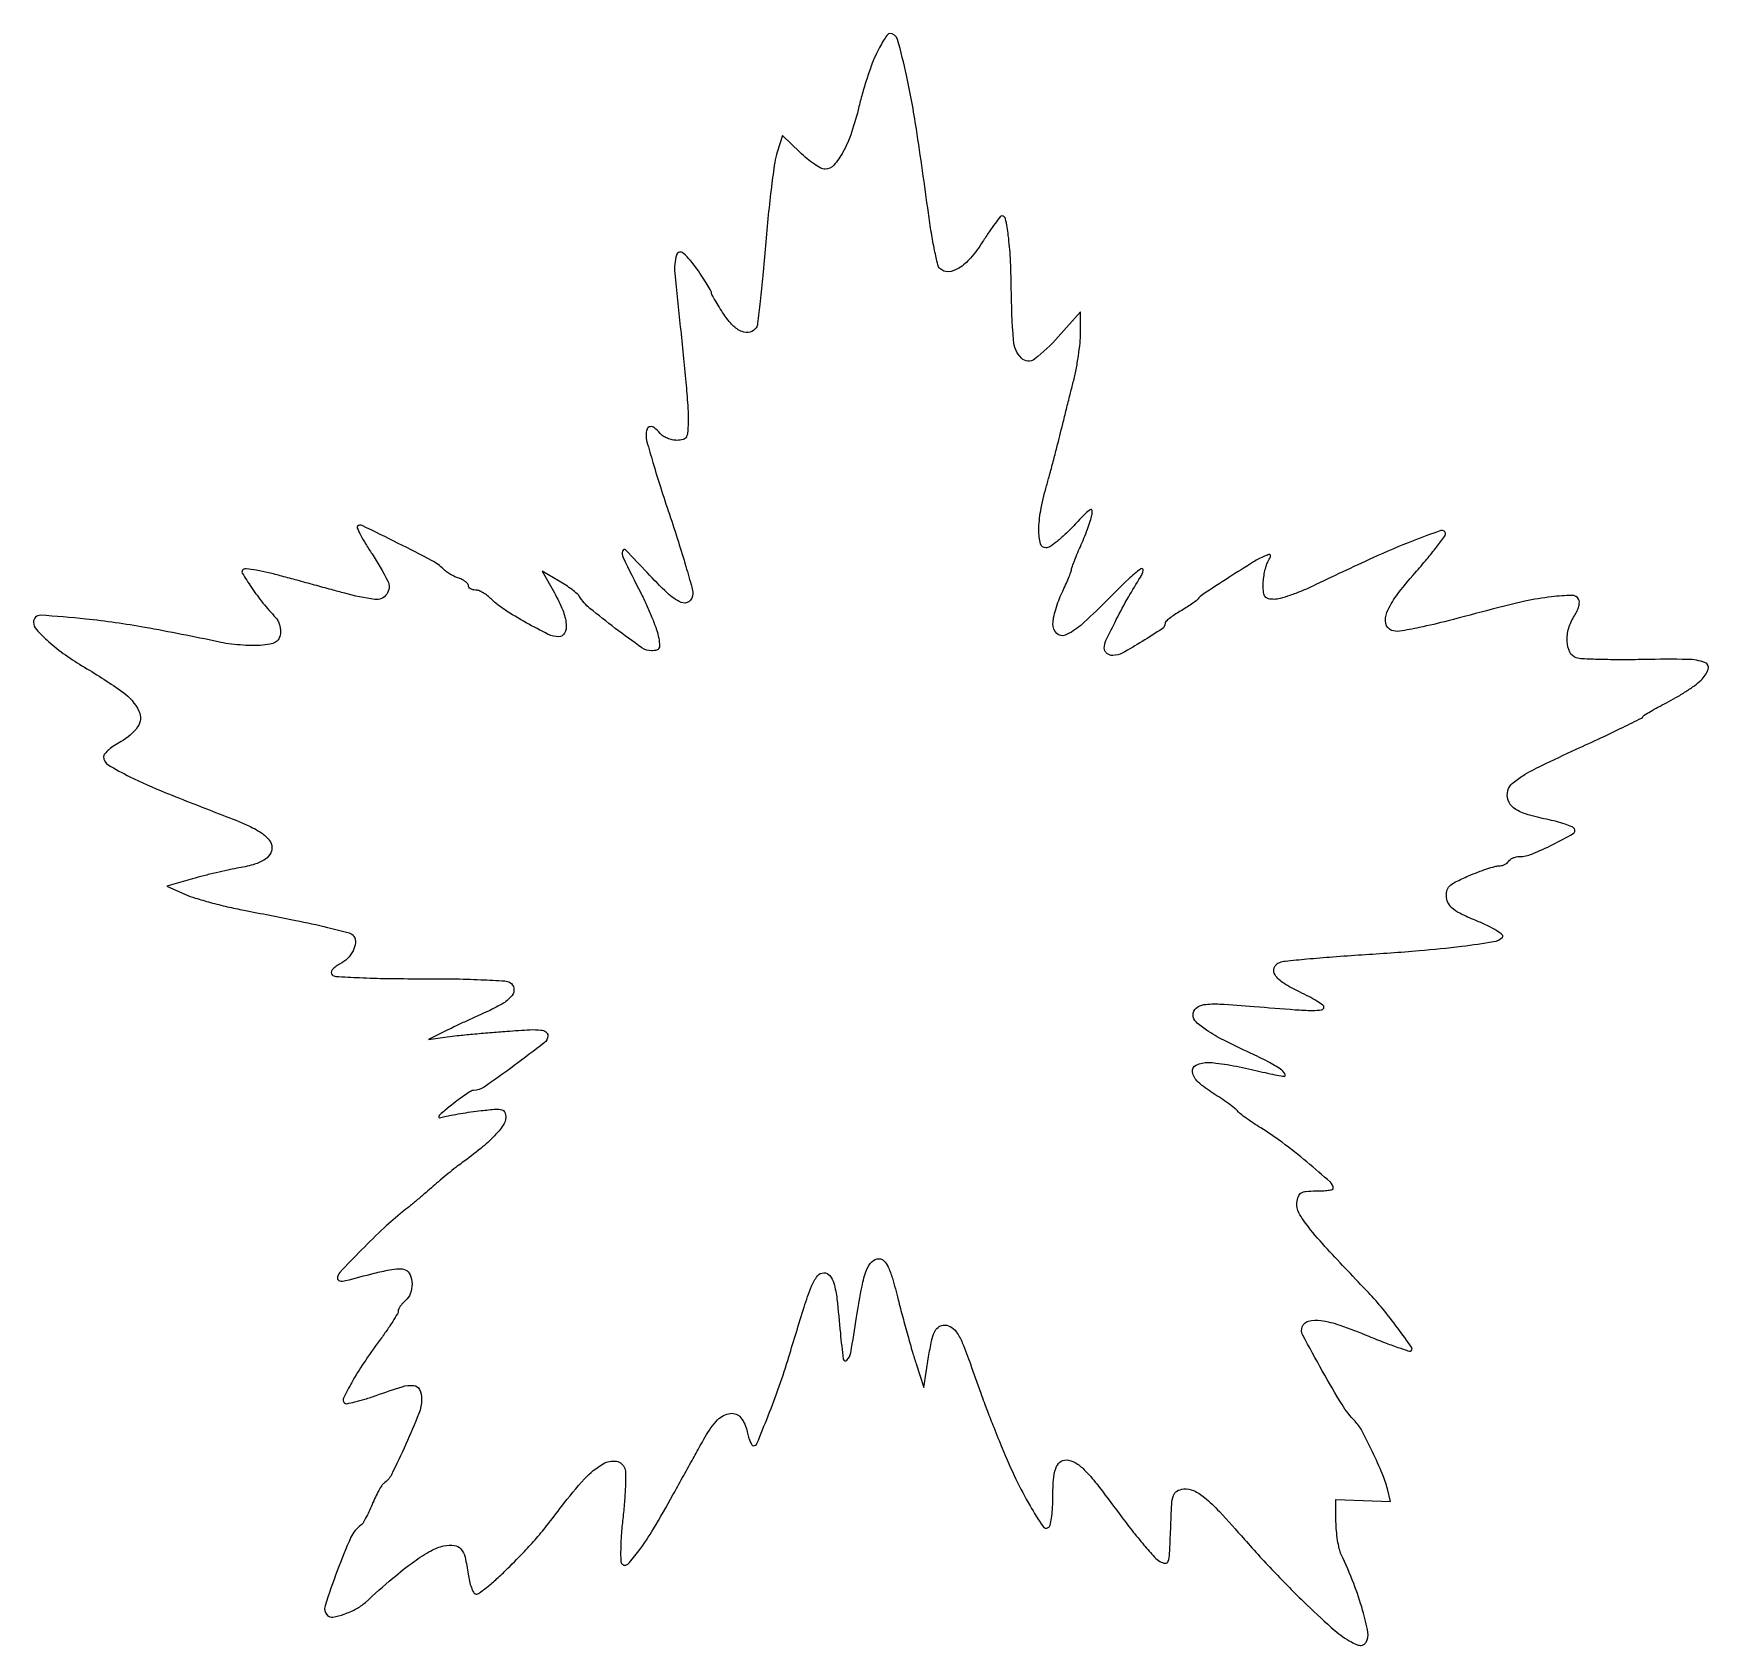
# Model space of a CAD drawing. Extents: x 0 to 358, y 0 to 345.
import ezdxf

# ---------------------------------------------------------------- set-up
doc = ezdxf.new("R2010")
doc.units = 0

msp = doc.modelspace()

# ---------------------------------------------------------------- linework, layer by layer
msp.add_lwpolyline([(180.293784, 340.75, 0.023543), (179.38489, 338.626352, 0.009596), (178.342441, 335.661771, 0.00947), (177.341957, 332.427487, 0.011929), (176.5447, 329.396453, -0.022541), (174.963983, 323.866514, -0.04299), (173.125058, 319.628827, -0.056719), (171.188602, 316.850299, -0.215447), (169.306861, 316, -0.122063), (168.412188, 316.221717, -0.025307), (167.008481, 317.056388, -0.025188), (165.437811, 318.219538, -0.02143), (163.901468, 319.596214), (160.218611, 323.192428), (159.047958, 319.645313, 0.043675), (158.521544, 317.411958, 0.005052), (157.832823, 312.306222, 0.006049), (157.147137, 306.203077, 0.004904), (156.555224, 299.642225, -0.00331), (155.999644, 293.256779, -0.004984), (155.42305, 287.699088, -0.002122), (154.86383, 282.965319, -0.108356), (154.557555, 282.093126, -0.19265), (153.254638, 281.129945, -0.16414), (151.538954, 281.249259, -0.100572), (149.569212, 282.583225, -0.047647), (147.632886, 284.97856, -0.006361), (146.624166, 286.545805, -0.009116), (145.77341, 287.962102, -0.00558), (145.097835, 289.165531, -0.12575), (145, 289.548384, 0.132807), (144.894956, 289.936884, 0.004614), (144.086444, 291.293773, 0.008322), (143.081647, 292.88497, 0.005689), (141.890022, 294.659847, 0.055026), (138.975984, 298.032483, 0.559086), (137.525775, 297.629082, 0.092802), (137.154238, 293.722923, 0.005942), (138.32813, 282.268508, -0.003342), (138.974839, 276.266047, -0.003676), (139.519653, 270.442937, -0.003429), (139.914438, 265.460968, -0.018563), (140.009622, 262.75, -0.011679), (139.93823, 259.937921, -0.104619), (139.625879, 258.750474, -0.209865), (138.941872, 258.184355, -0.069524), (137.622445, 258, -0.055078), (136.620767, 258.110678, -0.043151), (135.57761, 258.440625, -0.044437), (134.649764, 258.925329, -0.077115), (134, 259.5, 0.051055), (132.80975, 260.668205, 0.20946), (131.85509, 260.92327, 0.282097), (131.215992, 260.383026, 0.07995), (131, 259.040859, 0.069106), (131.184444, 257.71274, 0.003131), (132.46875, 253.283956, 0.005188), (134.084517, 248.039949, 0.003687), (136, 242.194026, -0.004048), (137.915352, 236.334243, -0.005605), (139.53125, 231.047101, -0.0036), (140.803993, 226.590845, -0.067854), (141, 225.153167, -0.234772), (140.195394, 223.534026, -0.278359), (138.522327, 223.356959, -0.079221), (135.55283, 225.369557, -0.017794), (131.236143, 229.720377, 0.005545), (126.706855, 234.514827, 0.569788), (125.978089, 234.341824, 0.192659), (126.088691, 232.940299, 0.002823), (129.883563, 225.377136, -0.01107), (131.122165, 222.803566, -0.010524), (132.267662, 220.134267, -0.010529), (133.180512, 217.732883, -0.036219), (133.624573, 216.127136, -0.019191), (133.90314, 214.39013, -0.137049), (133.775717, 213.55695, -0.227945), (133.270856, 213.133087, -0.062625), (132.212446, 213, -0.15422), (130.124446, 213.659714, -0.008238), (124.428126, 217.800215, -0.011552), (119.00956, 222.076488, -0.07838), (116.758342, 224.627057, 0.074497), (116.254273, 225.207121, 0.014614), (115.174762, 226.075513, 0.015209), (113.844487, 227.020785, 0.013584), (112.408907, 227.921245), (108.801129, 230.049886), (111.400564, 225.39899, -0.030985), (113.189239, 221.67439, -0.071899), (113.930874, 218.672527, -0.141495), (113.580225, 216.7722, -0.284094), (112.330857, 216, -0.115529), (110.099379, 216.522577, -0.012382), (105.364748, 219.016687, -0.015733), (100.726011, 221.804028, -0.053267), (97.980375, 224.019625, 0.033977), (97.111878, 224.777476, 0.033067), (96.14111, 225.418265, 0.034897), (95.21337, 225.863622, 0.094729), (94.5, 226, -0.060283), (93.926381, 226.069412, -0.079016), (93.440625, 226.273955, -0.097128), (93.115365, 226.576906, -0.15811), (93, 226.932612, 0.169771), (92.859183, 227.335385, 0.058203), (92.414239, 227.777183, 0.049797), (91.769047, 228.187158, 0.039827), (91.00592, 228.498121, -0.034223), (90.144607, 228.837904, -0.022537), (89.20403, 229.338675, -0.022695), (88.328951, 229.911608, -0.040104), (87.672025, 230.470832, 0.074981), (85.231641, 232.27161, 0.005887), (78.026732, 235.970163, 0.002326), (70.267137, 239.79373, 0.319936), (69.297901, 239.631234, 0.317435), (69.230331, 239.239128, 0.009745), (70.005302, 237.688959, 0.015845), (71.057613, 235.828542, 0.009884), (72.401379, 233.714541, -0.031), (75.747825, 227.923811, -0.273792), (75.542513, 225.095237, -0.282612), (72.986313, 223.975124, -0.032401), (66.555947, 225.296338, 0.000155), (63.710314, 226.075052, 0.000078), (60.113587, 227.057501, 0.000077), (56.392338, 228.072724, 0.000114), (53.128606, 228.961783, 0.009462), (50.238757, 229.68984, 0.01367), (47.657114, 230.214608, 0.009299), (45.511735, 230.54895, 0.174122), (44.853572, 230.409503, 0.410413), (44.661103, 229.617246, 0.013184), (46.60429, 226.565133, 0.021017), (49.073078, 223.216831, 0.021715), (51.788835, 220.125354, -0.074396), (52.271202, 219.443495, -0.046304), (52.630319, 218.530188, -0.04543), (52.822068, 217.540083, -0.060627), (52.803217, 216.625354, -0.091644), (52.443886, 215.557116, -0.136784), (51.755536, 214.860104, -0.087053), (50.557944, 214.428234, -0.022087), (48.5, 214.162815, -0.027937), (46.611421, 214.109473, -0.01367), (44.20625, 214.241797, -0.013516), (41.706539, 214.516181, -0.019074), (39.5, 214.905183, 0.008974), (23.827091, 217.995833, 0.017451), (11.203238, 219.798667, 0.012903), (1.521971, 220.586011, 0.430518), (0, 219.146023, 0.188071), (0.62971, 217.531106, 0.025406), (3.273909, 214.934077, 0.027018), (6.815516, 212.119135, 0.02186), (10.893954, 209.482848, -0.022884), (19.109164, 204.148695, -0.122967), (22.536129, 200.116579, -0.274407), (22.277731, 196.718167, -0.119559), (18.75, 193.616052, 0.024702), (17.314117, 192.76954, 0.032535), (16.101563, 191.853222, 0.034102), (15.231733, 190.992115, 0.182553), (15, 190.378568, 0.261386), (15.986062, 188.621224, 0.022897), (20.630973, 186.069538, 0.018154), (28.10927, 182.727655, 0.004594), (40.5, 177.853746, -0.011281), (45.686124, 175.733267, -0.043256), (48.748783, 174.071434, -0.077779), (50.430096, 172.539773, -0.170807), (51, 170.920174, -0.151762), (50.534108, 169.42058, -0.109301), (49.244196, 168.217435, -0.067185), (46.97124, 167.259922, -0.023145), (43.48159, 166.485973, 0.010627), (41.568879, 166.111721, 0.004676), (39.053967, 165.539215, 0.004625), (36.396974, 164.882151, 0.006189), (34, 164.234074), (28.5, 162.673721), (32.5, 160.913328, 0.028486), (34.604586, 160.126839, 0.009046), (37.821875, 159.192685, 0.008998), (41.45236, 158.279205, 0.009899), (45, 157.52786, -0.002269), (56.093887, 155.354648, -0.008888), (62.910757, 153.860614, -0.007546), (67.521313, 152.690113, -0.190638), (68.544999, 151.92719, -0.166243), (68.862338, 150.534919, -0.093456), (68.358066, 148.855767, -0.079045), (67.153367, 147.22373, -0.071561), (65.463224, 145.980318, 0.035895), (64.503537, 145.374415, 0.079762), (63.899236, 144.759501, 0.135157), (63.695497, 144.199308, 0.219825), (63.867165, 143.732835, 0.184158), (64.678898, 143.369204, 0.00299), (69.755288, 143.110346, 0.00736), (75.725517, 142.929693, 0.004764), (82.637371, 142.888195, -0.00459), (89.583401, 142.848905, -0.006822), (95.662845, 142.675718, -0.003347), (100.799663, 142.424751, -0.126742), (101.895717, 142.07649, -0.214437), (102.734985, 140.819022, -0.205731), (102.370155, 139.326562, -0.095233), (100.523236, 137.655818, -0.032362), (97.299656, 135.974456, 0.002866), (95.170677, 135.019123, 0.001894), (92.734899, 133.89814, 0.001906), (90.375389, 132.79045, 0.003697), (88.5, 131.884252), (84.5, 129.91482), (88.5, 130.460852, -0.008253), (90.610826, 130.713583, -0.002353), (93.895313, 131.036337, -0.002369), (97.606649, 131.365678, -0.00251), (101.25, 131.653184, -0.004903), (106.223134, 131.971519, -0.040648), (108.482534, 131.910198, -0.124617), (109.579854, 131.501741, -0.24644), (110, 130.70108, -0.232312), (109.247257, 129.168404, -0.005693), (102.800382, 124.304397, -0.007309), (96.353645, 119.698537, -0.152603), (94.11821, 119, 0.137362), (93.609902, 118.85767, 0.010184), (92.380745, 118.07605, 0.013535), (90.938034, 117.059457, 0.009841), (89.387505, 115.854638, 0.004497), (87.223626, 114.071418, 0.090138), (86.67983, 113.416228, 0.614406), (86.847125, 113.165783, 0.036595), (88, 113.391297, -0.019517), (89.309165, 113.694103, -0.005982), (91.307812, 114.050178, -0.005976), (93.556653, 114.395562, -0.00651), (95.75, 114.676562, -0.008231), (98.899552, 114.98602, -0.087208), (100.179513, 114.867288, -0.232352), (100.78402, 114.333796, -0.098093), (101, 113.243495, -0.154765), (100.464232, 111.554045, -0.038005), (98.585601, 109.278594, -0.030489), (95.659558, 106.586932, -0.014827), (91.624819, 103.5, 0.010068), (90.320303, 102.521472, 0.004723), (88.670902, 101.20625, 0.004677), (86.967496, 99.794776, 0.006551), (85.474475, 98.5, -0.004343), (83.953934, 97.169548, -0.002766), (82.162954, 95.646875, -0.002779), (80.389634, 94.172783, -0.005161), (78.932322, 93, 0.021485), (74.98175, 89.602469, 0.010232), (70.184824, 84.916455, 0.00409), (65.498328, 80.068365, 0.19239), (65, 78.821207, 0.20534), (65.140023, 78.49463, 0.121788), (65.514063, 78.281306, 0.08358), (66.079876, 78.219297, 0.049961), (66.75, 78.32569, -0.002772), (72.889769, 79.904862, -0.016321), (76.138901, 80.609505, -0.030681), (78.167455, 80.853245, -0.106562), (79.465389, 80.651655, -0.204464), (80.555956, 79.594641, -0.098428), (80.952841, 77.650997, -0.089455), (80.582103, 75.532309, -0.132367), (79.5, 74, 0.033051), (78.925976, 73.455726, 0.035025), (78.440625, 72.850472, 0.037425), (78.101896, 72.273756, 0.114558), (78, 71.834856, -0.134363), (77.841441, 71.255471, -0.00712), (76.833455, 69.605831, -0.010777), (75.55016, 67.665299, -0.007605), (74.028782, 65.538961, 0.011224), (70.632064, 60.718221, 0.019776), (68.078362, 56.569947, 0.015365), (66.327115, 53.218739, 0.319284), (66.50575, 52.160916, 0.248287), (66.99348, 52.010756, 0.011387), (68.752008, 52.387115, 0.016709), (70.886863, 52.971129, 0.010969), (73.304754, 53.778785, -0.010264), (78.840606, 55.636626, -0.096795), (81.319733, 55.911128, -0.270575), (82.545155, 55.052452, -0.108192), (83, 52.975036, -0.095032), (82.40934, 49.895401, -0.010783), (79.630667, 43.33335, -0.008959), (76.558972, 36.809281, -0.136419), (74.911377, 34.964955, 0.111002), (74.498124, 34.546534, 0.013387), (73.83747, 33.422374, 0.015386), (73.119671, 32.022398, 0.012101), (72.426397, 30.464955, -0.010814), (71.739018, 28.909995, -0.014033), (71.038978, 27.51783, -0.011707), (70.400659, 26.396225, -0.111456), (70.021944, 26, 0.142861), (67.877069, 23.458685, 0.015394), (64.946689, 16.256418, 0.011581), (62.367807, 8.787538, 0.28072), (62.866121, 6.733879, 0.246906), (64.017287, 6.376179, 0.036883), (66.440939, 7.012085, 0.039793), (69.010563, 8.128523, 0.062671), (70.973169, 9.51368, -0.008504), (76.84533, 14.692714, -0.020515), (81.403243, 18.264802, -0.027158), (85.016717, 20.577884, -0.079594), (87.779011, 21.605802, -0.07564), (89.990317, 21.708488, -0.191144), (91.392028, 20.9746, -0.121054), (92.300703, 19.184891, -0.023296), (92.964944, 15.581396, 0.022749), (93.244397, 14.056025, 0.03091), (93.642494, 12.714561, 0.031665), (94.091995, 11.690434, 0.195914), (94.520143, 11.324681, 0.23733), (95.15374, 11.417848, 0.012487), (96.850327, 12.673158, 0.017481), (98.846334, 14.343957, 0.011621), (101.020143, 16.390035, 0.005519), (104.65044, 20.049628, 0.012964), (107.258658, 22.8809, 0.012708), (109.747031, 25.877076, 0.005111), (113, 30.090734, -0.023696), (117.859991, 35.924365, -0.072695), (121.837596, 39.165163, -0.178112), (124.656624, 39.695675, -0.281326), (126.4583, 38.131385, -0.077912), (126.639413, 36.947626, -0.008697), (126.581719, 34.211601, -0.010406), (126.387381, 30.937586, -0.008261), (126.04562, 27.411453, 0.009672), (125.715842, 23.905954, 0.014984), (125.58066, 20.869334, 0.010692), (125.597551, 18.407941, 0.191582), (125.904521, 17.695479, 0.422015), (127.12092, 17.711635, 0.031519), (129.475879, 20.531383, 0.02399), (132.608711, 25.263058, 0.007907), (136.762399, 32.5, -0.000223), (138.80896, 36.196134, -0.000229), (140.841722, 39.859533, -0.000221), (142.608551, 43.036931, -0.000965), (143.658954, 44.915432, -0.060188), (146.316336, 48.544706, -0.175739), (149.040543, 49.930649, -0.262971), (151.271835, 49.009289, -0.117411), (152.645279, 46.023603, 0.021417), (152.929047, 44.865141, 0.032276), (153.282986, 43.888183, 0.033633), (153.652856, 43.176596, 0.261799), (153.967014, 43, 0.303117), (154.728638, 43.508437, 0.003536), (157.121313, 49.388207, 0.010402), (159.500184, 55.735264, 0.011322), (161.542577, 62, -0.002359), (164.807982, 72.660881, -0.022736), (166.421565, 77.11714, -0.059924), (167.661332, 79.320202, -0.239031), (169.002075, 80, -0.219135), (170.311585, 79.397131, -0.110109), (171.184375, 77.755134, -0.039708), (171.829411, 74.398509, -0.005075), (172.565612, 67.085231, 0.010755), (173.185114, 61.561574, 0.617691), (173.942432, 61.301372, 0.156564), (174.784911, 62.902058, 0.004621), (176.047228, 70.5, -0.007861), (177.194552, 77.13944, -0.044571), (178.171325, 80.589221, -0.102724), (179.306926, 82.361958, -0.201756), (180.823786, 83, -0.200343), (181.877017, 82.560338, -0.085456), (182.767866, 81.28409, -0.039747), (183.684206, 78.84554, -0.007498), (184.931357, 74.25, 0.003071), (185.904709, 70.533482, 0.00257), (186.98202, 66.601562, 0.002593), (188.004041, 63.017103, 0.007107), (188.774835, 60.5), (190.384029, 55.5), (191.442015, 62, -0.010695), (192.085417, 65.481552, -0.056506), (192.689549, 67.322923, -0.115921), (193.462752, 68.317694, -0.135106), (194.557311, 68.7943, -0.159749), (196.070811, 68.527116, -0.1176), (197.353268, 67.389361, -0.056187), (198.648486, 65.011341, -0.011299), (200.366601, 60.5, 0.001026), (202.606103, 54.235649, 0.004056), (204.023141, 50.395491, 0.004984), (205.355059, 46.977574, 0.002178), (207.186834, 42.468919, 0.014028), (210.126047, 35.857342, 0.020086), (213.125548, 30.186644, 0.014118), (215.853429, 25.786245, 0.405572), (217.039863, 25.524637, 0.195838), (217.415457, 26.039297, 0.020938), (217.71796, 27.517987, 0.023299), (217.930028, 29.381203, 0.016687), (218, 31.47723, -0.015511), (218.130913, 35.696169, -0.065728), (218.615342, 38.170882, -0.136523), (219.508689, 39.488119, -0.182703), (220.856989, 39.968197, -0.128654), (222.751763, 39.433066, -0.065058), (224.723449, 37.899382, -0.030567), (227.394469, 34.845717, -0.004853), (232.196863, 28.5, 0.007317), (234.900898, 24.96333, 0.009281), (237.505459, 21.781443, 0.0076), (239.768019, 19.200277, 0.072275), (240.895631, 18.266615, 0.118257), (242.037325, 17.898554, 0.344747), (242.682474, 18.328217, 0.067598), (242.985026, 19.951245, 0.003519), (243.209826, 25.266615, -0.004976), (243.446552, 30.502564, -0.06555), (243.804364, 32.403577, -0.189921), (244.563673, 33.319224, -0.098919), (246, 33.772833, -0.135838), (248.10888, 33.429646, -0.065413), (250.44483, 31.958657, -0.032978), (253.626047, 28.943792, -0.006195), (259, 22.985972, 0.009913), (265.698922, 15.669379, 0.011318), (272.399465, 8.947617, 0.010657), (278.319041, 3.509534, 0.05874), (281.877174, 1.052392, 0.023131), (283.117309, 0.467394, 0.096358), (283.9231, 0.302045, 0.15866), (284.513713, 0.487613, 0.099854), (285.012483, 1.020197, 0.188076), (285.395192, 3.102475, 0.021567), (284.272942, 7.82792, 0.023515), (282.352389, 13.559571, 0.016743), (279.690717, 19.788471, -0.05157), (279.274427, 20.987141, -0.017783), (278.917381, 22.788715, -0.017454), (278.662167, 24.816766, -0.019366), (278.560431, 26.788471), (278.5, 31.5), (284.346514, 31.297389), (290.193028, 31.094779), (289.55019, 33.797389, 0.041364), (288.513337, 36.966474, 0.011837), (286.391661, 41.685087, 0.010096), (284.091279, 46.254171, 0.071677), (282.633933, 48.254151, -0.055763), (279.861956, 51.815395, -0.010244), (275.646668, 59.017732, -0.00489), (271.4603, 66.694523, -0.217296), (271.350804, 68.471797, -0.246475), (272.718454, 69.673916, -0.095252), (275.318344, 69.79835, -0.048994), (279.413121, 68.796219, -0.013638), (285.589592, 66.434634, 0.006128), (288.925, 65.101578, 0.009785), (291.809741, 64.053806, 0.004071), (294.264002, 63.238623, 0.281593), (294.669703, 63.33637, 0.365656), (294.733078, 64.08645, 0.004826), (291.783915, 68.161461, 0.012923), (288.571396, 72.283996, 0.018267), (285.487299, 75.769733, -0.002751), (276.718221, 85.081953, -0.019444), (272.662674, 89.790919, -0.040415), (270.639125, 92.804573, -0.157977), (270.205378, 94.975916, -0.055196), (270.518886, 96.336446, -0.170676), (271.099557, 97.062119, -0.119066), (272.152468, 97.412017, -0.020957), (274.250656, 97.5, 0.012519), (275.688453, 97.536005, 0.020637), (276.898881, 97.646875, 0.015839), (277.837619, 97.802497, 0.359214), (277.999012, 98, 0.214454), (277.375661, 99.369619, 0.006022), (272.338752, 103.691402, 0.013085), (267.040125, 107.897202, 0.024304), (262.5, 110.9777, -0.009449), (260.895296, 111.998256, -0.010394), (259.38125, 113.047777, -0.00987), (258.126419, 113.995123, -0.050712), (257.5, 114.599806, 0.051351), (256.863508, 115.212647, 0.009202), (255.545312, 116.205325, 0.00985), (253.950433, 117.313744, 0.008757), (252.25, 118.404006, -0.045279), (249.058588, 120.795682, -0.173178), (247.897954, 122.949702, -0.334891), (248.692414, 124.42126, -0.110551), (251.25, 124.964378, -0.027814), (252.902594, 124.854196, -0.009233), (255.307812, 124.513648, -0.009159), (257.964499, 124.037248, -0.010293), (260.5, 123.479999, 0.003114), (262.867439, 122.923941, 0.004201), (265.016563, 122.452226, 0.002884), (266.822616, 122.082554, 0.044952), (267.45, 122.015621, 0.606045), (267.710962, 122.496122, 0.09379), (266.710949, 123.508601, 0.030612), (264.037968, 125.123077, 0.013209), (260.299973, 126.955231, -0.009674), (254.584767, 129.706562, -0.029895), (250.883982, 131.863897, -0.043807), (248.645537, 133.656013, -0.203824), (248.006323, 135.143011, -0.216394), (248.650787, 136.577016, -0.147296), (250.301722, 137.333616, -0.048853), (253.711889, 137.468744, -0.006145), (261.086243, 136.949365, 0.001714), (269.831826, 136.255469, 0.016585), (273.551581, 136.096979, 0.038612), (275.498694, 136.229135, 0.372367), (276, 136.808933, 0.24601), (275.778541, 137.231795, 0.012903), (274.457812, 138.097306, 0.017928), (272.761838, 139.064883, 0.011845), (270.75, 140.058933, -0.033848), (267.387675, 141.908454, -0.102939), (265.535289, 143.725342, -0.246597), (265.374295, 145.233159, -0.209802), (266.524475, 146.371018, -0.066147), (267.707707, 146.653444, -0.002365), (272.36299, 147.108652, -0.004325), (277.883416, 147.573979, -0.003013), (284.121644, 148.007722, 0.004569), (296.341997, 148.895632, 0.010664), (305.464495, 149.838552, 0.008197), (312.282903, 150.804411, 0.158376), (314.161792, 151.761792, 0.436013), (314.143461, 152.258012, 0.03616), (312.985697, 153.118687, 0.029722), (311.167339, 154.129947, 0.014953), (308.766657, 155.196888, -0.012774), (305.50125, 156.631133, -0.053756), (303.674975, 157.742834, -0.093695), (302.66951, 158.866964, -0.105711), (302.197634, 160.234559, -0.087244), (302.270658, 161.625858, -0.142443), (302.842714, 162.649837, -0.078975), (304.153372, 163.586962, -0.014212), (306.883016, 164.854329, -0.010002), (308.903021, 165.67583, -0.011777), (310.847883, 166.369709, -0.010722), (312.509308, 166.879467, -0.069174), (313.376364, 167, 0.059441), (313.998121, 167.074178, 0.050694), (314.621243, 167.29375, 0.053106), (315.153146, 167.617089, 0.091481), (315.5, 168, -0.09984), (315.859488, 168.383881, -0.051777), (316.433213, 168.70912, -0.048558), (317.116347, 168.931881, -0.053149), (317.809017, 169.009769, 0.096344), (320.480713, 169.545431, 0.019064), (324.943038, 171.581635, 0.012259), (329.290683, 173.904687, 0.425485), (329.550546, 174.918214, 0.156394), (329.04997, 175.345824, 0.015739), (327.565221, 175.913515, 0.018539), (325.706263, 176.481737, 0.013721), (323.61407, 176.976319, -0.022469), (319.127212, 178.120195, -0.085479), (316.552678, 179.412124, -0.156153), (315.38295, 181.032194, -0.141293), (315.310834, 183.102326, -0.153613), (316.249173, 184.630233, -0.042995), (318.542932, 186.300082, -0.023748), (322.557235, 188.471505, -0.004742), (329.933679, 191.934074, 0.002472), (335.326762, 194.435821, 0.003931), (339.913918, 196.635522, 0.000965), (343.897211, 198.593848, 0.16795), (344.225386, 198.926157, -0.142976), (344.507853, 199.241557, -0.005924), (345.817337, 200.034619, -0.009864), (347.415781, 200.934974, -0.006802), (349.259166, 201.893824, 0.015823), (351.273181, 202.98803, 0.012366), (353.389781, 204.297568, 0.01255), (355.301057, 205.61607, 0.029615), (356.637749, 206.715242, 0.119565), (358.169374, 209.02575, 0.413999), (357.483947, 210.490633, 0.084176), (353.797147, 211.162143, 0.007744), (344.468314, 211.131536, -0.004828), (339.513586, 211.086382, -0.006471), (335.021372, 211.146961, -0.004617), (331.269259, 211.280819, -0.065704), (329.952004, 211.515233, -0.206462), (328.57487, 212.709819, -0.102438), (328.003576, 214.995801, -0.081774), (328.350866, 217.817695, -0.073733), (329.586196, 220.491207, 0.039064), (330.140968, 221.502018, 0.045554), (330.498739, 222.537004, 0.051354), (330.626259, 223.447461, 0.148608), (330.465302, 224.056143, 0.265907), (329.010454, 224.846095, 0.023504), (324.678581, 224.545208, 0.024172), (318.961521, 223.595106, 0.012707), (311.959846, 221.893329, -0.003174), (302.526819, 219.409239, -0.011033), (296.387186, 217.977636, -0.012222), (292.168726, 217.198788, -0.131891), (290.458553, 217.377531, -0.259306), (289.234733, 218.839519, -0.145592), (289.471825, 221.211269, -0.064495), (291.48674, 224.750089, -0.018196), (295.5, 229.684659, 0.005459), (297.990941, 232.592882, 0.008237), (300.090625, 235.184742, 0.00397), (301.808512, 237.41447, 0.163565), (302, 237.984165, 0.511562), (301.016339, 238.693993, 0.013319), (295.064322, 236.539829, 0.01413), (286.433779, 232.869011, 0.004314), (273.590278, 226.837694, -0.013961), (271.156099, 225.751415, -0.015134), (268.72908, 224.833572, -0.014759), (266.609815, 224.173894, -0.068169), (265.340278, 224, -0.056379), (264.124125, 224.137568, -0.175138), (263.440841, 224.577498, -0.135082), (263.093626, 225.438152, -0.028738), (263, 227.065741, -0.028477), (263.074885, 228.379506, -0.022194), (263.30032, 229.792074, -0.022676), (263.629652, 231.092791, -0.049558), (264.022366, 232.041791, 0.01348), (264.557293, 233.109535, 0.256577), (264.533952, 233.469022, 0.341811), (264.238543, 233.575157, 0.019571), (263.272366, 233.219253, 0.041241), (260.95239, 232.027585, 0.004012), (255.617265, 228.645669, 0.002451), (250.119667, 225.060327, 0.085366), (249, 224.01071, -0.07341), (248.638332, 223.655152, -0.008213), (247.692187, 222.988368, -0.009837), (246.531099, 222.231306, -0.007831), (245.25, 221.45908, 0.0148), (244.004935, 220.684716, 0.021269), (242.954688, 219.921326, 0.017882), (242.15999, 219.242639, 0.210064), (242, 218.878629, -0.250246), (241.382824, 217.722713, -0.009512), (237.135902, 214.994987, -0.013267), (232.864009, 212.518481, -0.125361), (230.828555, 212, -0.083636), (230.13023, 212.117633, -0.09293), (229.537138, 212.456502, -0.100542), (229.140529, 212.961286, -0.116916), (229, 213.554051, -0.111602), (229.372418, 215.201784, -0.007032), (231.587777, 219.688642, -0.011156), (234.17736, 224.485629, -0.014525), (236.770593, 228.75, 0.108266), (237.324834, 230.223707, 0.657259), (236.838294, 230.523283, 0.038877), (234.172707, 228.328937, 0.005953), (229.275287, 223.5, -0.014954), (223.962118, 218.446484, -0.082854), (220.643837, 216.342342, -0.308875), (218.850799, 216.704628, -0.198707), (218.033931, 218.75, -0.048441), (218.180029, 220.083261, -0.019372), (218.625461, 221.867188, -0.018955), (219.257809, 223.766877, -0.02269), (220, 225.5, 0.006252), (220.742503, 227.087547, 0.008337), (221.374539, 228.548514, 0.006154), (221.865947, 229.781262, 0.080788), (221.966069, 230.260898, -0.075865), (222.062521, 230.746675, -0.005383), (222.548006, 232.043519, -0.007493), (223.169466, 233.581746, -0.005579), (223.899484, 235.260898, 0.009467), (224.668134, 237.067193, 0.008205), (225.406925, 238.989139, 0.008282), (226.018712, 240.75215, 0.023812), (226.363839, 242, 0.09058), (226.405096, 242.9924, 0.532766), (226.018349, 243.180485, 0.068598), (225.001048, 242.385456, 0.004776), (222.491656, 239.75, -0.015895), (220.680843, 237.930973, -0.020836), (218.909343, 236.395312, -0.018888), (217.364443, 235.257581, -0.150367), (216.527302, 235, -0.343431), (215.37024, 235.901011, -0.063156), (215.019678, 238.774283, -0.044278), (215.410765, 242.956746, -0.023882), (216.588888, 248, 0.002851), (217.286026, 250.503924, 0.001686), (218.090967, 253.5, 0.001686), (218.874362, 256.496381, 0.002895), (219.504477, 259, -0.000843), (220.132148, 261.537857, -0.000461), (220.909695, 264.646875, -0.00046), (221.705271, 267.803267, -0.000733), (222.391837, 270.5, 0.015085), (222.980773, 273.126318, 0.011184), (223.478401, 276.059375, 0.011327), (223.823715, 278.851652, 0.024892), (223.93255, 281), (223.936343, 285.5), (219.176137, 280.136625, -0.044786), (214.121821, 275.376842, -0.385631), (211.283479, 275.576516, -0.175453), (209.581858, 279.417048, -0.014186), (209.118315, 290.625, 0.009076), (208.920259, 296.987929, 0.019928), (208.486903, 301.837725, 0.017494), (207.903713, 305.362803, 0.359405), (207.125, 305.994838, 0.228122), (206.764101, 305.817455, 0.006083), (205.655469, 304.368875, 0.011547), (204.386609, 302.583908, 0.007506), (203, 300.466895, -0.035553), (200.419913, 296.972001, -0.076281), (197.888718, 294.789681, -0.124283), (195.650127, 294.06778, -0.215771), (193.856229, 294.743771, -0.139641), (193.404384, 295.55554, -0.006571), (192.722559, 298.643978, -0.010401), (192.029834, 302.379915, -0.007252), (191.397443, 306.620555, 0.004414), (188.81874, 324.611981, 0.015629), (186.702488, 336.08252, 0.015563), (184.802067, 343.689295, 0.335515), (183.068676, 345, 0.238031), (182.695577, 344.811714, 0.014412), (181.958958, 343.751562, 0.019025), (181.135211, 342.378519, 0.012715)], format="xyb", close=True)

doc.saveas('drawing.dxf')
